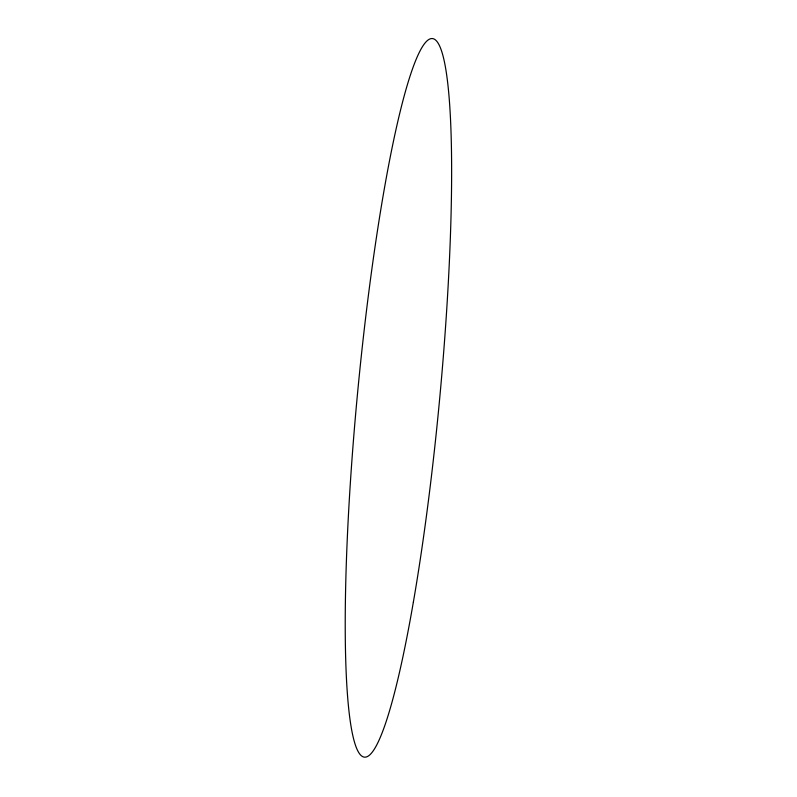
<?xml version="1.0" encoding="UTF-8"?>
<svg xmlns="http://www.w3.org/2000/svg" width="797" height="797" viewBox="0 0 797 797"><rect width="100%" height="100%" fill="white"/><g stroke="black" fill="none" stroke-linecap="round" stroke-linejoin="round"><path stroke-width="1.2" d="M413.374 602.054A360.892 41.135 -84.6 0 0 435.341 39.85A360.892 41.135 -84.6 0 0 346.725 552.062A360.892 41.135 -84.6 0 0 413.374 602.054"/></g></svg>
